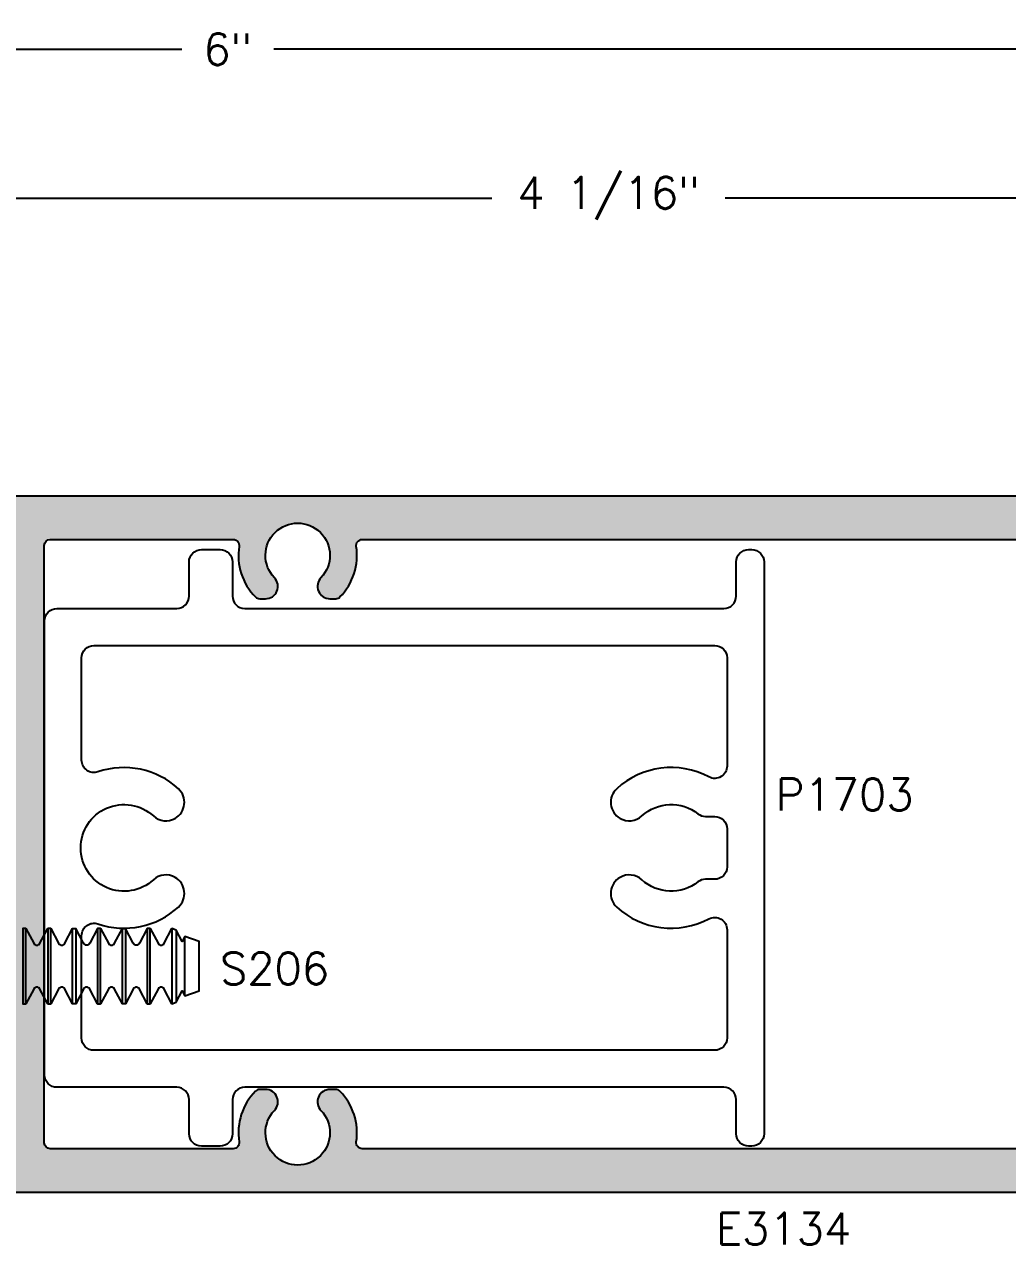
# Model space of a CAD drawing. Extents: x 0 to 139, y 0 to 39.
# Drawn here: x 131.071 to 133.542, y 30.173 to 33.241 of the extents above; entities that cross this region are included whole.
import ezdxf

# ---------------------------------------------------------------- set-up
doc = ezdxf.new("R2010")
doc.units = 0
doc.header["$MEASUREMENT"] = 0
doc.layers.get('DEFPOINTS').update_dxf_attribs({"linetype": 'CONTINUOUS'})
for name, color, linetype in [('R-ANNO-DIMS', 3, 'CONTINUOUS'), ('R-ANNO-TEXT', 6, 'CONTINUOUS'), ('R-DET3', 5, 'CONTINUOUS'), ('R-OTLN', 1, 'CONTINUOUS'), ('R-PAT1', 5, 'CONTINUOUS')]:
    doc.layers.add(name, color=color, linetype=linetype)
doc.styles.get("Standard").update_dxf_attribs({"font": 'simplex'})
doc.dimstyles.new('1X', dxfattribs={"dimtxt": 0.08, "dimasz": 0.09, "dimexe": 0.0625, "dimexo": 0.0625, "dimgap": 0.0625, "dimtad": 0, "dimdec": 5, "dimzin": 4, "dimtxsty": 'STANDARD', "dimcen": 0, "dimazin": 3, "dimtfac": 1, "dimtdec": 5, "dimtofl": 0, "dimtmove": 0, "dimatfit": 3, "dimtolj": 1, "dimtzin": 0})

# ---------------------------------------------------------------- blocks, each defined once
blk = doc.blocks.new('*D38')
at = {"layer": 'DEFPOINTS', "color": 0}
for p in [(134.5708322892215, 32.80421531076214), (134.5708322892215, 32.03482811262928), (130.5083306753238, 32.01864241187258)]:
    blk.add_point(p, dxfattribs=at)
at = {"layer": 'R-ANNO-DIMS', "color": 0}
for p, q in [((130.5083306753238, 32.08114241187258), (130.5083306753238, 32.86671531076214)), ((134.5708322892215, 32.09732811262928), (134.5708322892215, 32.86671531076214)), ((130.5983306753238, 32.80421531076214), (132.2466052917965, 32.80421531076214)), ((134.4808322892215, 32.80421531076214), (132.8325576727489, 32.80421531076214))]:
    blk.add_line(p, q, dxfattribs=at)
for points in [[(130.5983306753238, 32.81921531076214), (130.5983306753238, 32.78921531076214), (130.5083306753238, 32.80421531076214)], [(134.4808322892215, 32.81921531076214), (134.4808322892215, 32.78921531076214), (134.5708322892215, 32.80421531076214)]]:
    blk.add_solid(points, dxfattribs=at)
at = {"layer": 'R-ANNO-DIMS', "color": 0, "insert": (132.5395814822727, 32.80421531076214), "char_height": 0.08, "attachment_point": 5}
blk.add_mtext('\\A1;4 1/16"', dxfattribs=at)
blk = doc.blocks.new('*D42')
at = {"layer": 'DEFPOINTS', "color": 0}
for p in [(128.5723816933094, 33.17860959667457), (134.5708322892215, 32.03482811262928), (128.5723816933094, 32.02315708211324)]:
    blk.add_point(p, dxfattribs=at)
at = {"layer": 'R-ANNO-DIMS', "color": 0}
for p, q in [((128.5723816933094, 32.08565708211324), (128.5723816933094, 33.24110959667457)), ((134.5708322892215, 32.09732811262928), (134.5708322892215, 33.24110959667457)), ((128.6623816933094, 33.17860959667457), (131.4667970544106, 33.17860959667457)), ((134.4808322892215, 33.17860959667457), (131.6984637210772, 33.17860959667457))]:
    blk.add_line(p, q, dxfattribs=at)
for points in [[(128.6623816933094, 33.19360959667457), (128.6623816933094, 33.16360959667457), (128.5723816933094, 33.17860959667457)], [(134.4808322892215, 33.19360959667457), (134.4808322892215, 33.16360959667457), (134.5708322892215, 33.17860959667457)]]:
    blk.add_solid(points, dxfattribs=at)
at = {"layer": 'R-ANNO-DIMS', "color": 0, "insert": (131.5826303877439, 33.17860959667457), "char_height": 0.08, "attachment_point": 5}
blk.add_mtext('\\A1;6"', dxfattribs=at)

msp = doc.modelspace()

# ---------------------------------------------------------------- hatches: boundary and pattern name
at = {"layer": 'R-PAT1'}
h = msp.add_hatch(dxfattribs=at)
h.set_pattern_fill('DOTS', color=256, scale=0.3, style=0)
h.set_pattern_definition([(0, (126.5666587519974, 26.68782937565997), (0.009375, 0.01875), [0, -0.01875])])
edge = h.paths.add_edge_path(flags=16)
edge.add_arc((131.6773820522459, 30.5315834111702), 0.03125810019307024, 316.1825946153141, 450.0838040457734)
edge.add_line((131.677336332398, 30.56284147792704), (131.662836332398, 30.56284147792704))
edge.add_arc((131.6629806762894, 30.54752714911858), 0.01531500904383737, 90.54002045965754, 135.0794017480831)
edge.add_arc((131.7586188720355, 30.45369558658193), 0.1492959939953316, 135.4984148307823, 188.6889252797992)
edge.add_arc((131.5963227451704, 30.42874818838771), 0.01490696092184434, -90.3321344240037, 9.238731912784772, ccw=False)
edge.add_line((131.596236332398, 30.41384147792704), (131.136336332398, 30.41384147792704))
edge.add_arc((131.1363589130432, 30.4288640585722), 0.01502259761578646, 180.0861220001038, 269.9138779998963, ccw=False)
edge.add_line((131.121336332398, 30.42884147792704), (131.121336332398, 31.17984147792704))
edge.add_line((131.121336332398, 31.17984147792704), (131.121336332398, 31.93084147792705))
edge.add_arc((131.1363589130432, 31.93081889728188), 0.01502259761579001, 90.08612200011731, 179.9138779998827, ccw=False)
edge.add_line((131.136336332398, 31.94584147792705), (131.596236332398, 31.94584147792705))
edge.add_arc((131.5961820976784, 31.93081444475647), 0.01502713104069545, -8.6998096943002, 89.79321220552032, ccw=False)
edge.add_arc((131.7583429435288, 31.90589821312733), 0.1490367576258755, 171.2611676510039, 224.5514922384151)
edge.add_arc((131.6625358788042, 31.81109817715944), 0.01425986484386376, 223.1732734435273, 271.20730434873)
edge.add_line((131.662836332398, 31.79684147792705), (131.677336332398, 31.79684147792705))
edge.add_arc((131.6773820522459, 31.82809954468389), 0.03125810019307118, 269.9161959542283, 403.8174053846836)
edge.add_arc((131.758336332398, 31.90585325764987), 0.08098822027716843, -43.85524511966628, 223.8552451196663, ccw=False)
edge.add_arc((131.8392906125501, 31.82809954468389), 0.03125810019306957, 136.1825946153106, 270.0838040457767)
edge.add_line((131.839336332398, 31.79684147792705), (131.853836332398, 31.79684147792705))
edge.add_arc((131.8541367859919, 31.81109817715944), 0.01425986484385141, 268.7926956512618, 316.8267265564945)
edge.add_arc((131.7583297212672, 31.90589821312733), 0.1490367576258683, 315.4485077615821, 368.7388323489965)
edge.add_arc((131.9204905671177, 31.93081444475647), 0.0150271310406962, 90.20678779449662, 188.6998096942963, ccw=False)
edge.add_line((131.920436332398, 31.94584147792705), (133.658736332398, 31.94584147792705))
edge.add_arc((133.6588227451704, 31.93093476746638), 0.01490696092184481, -9.238731912780793, 90.33213442400017, ccw=False)
edge.add_arc((133.8208429435288, 31.90589821312732), 0.1490367576258788, 171.2611676510045, 224.5514922384144)
edge.add_arc((133.7254806762894, 31.8121558067355), 0.0153150090438302, 224.9205982519051, 269.4599795403522)
edge.add_line((133.725336332398, 31.79684147792704), (133.739836332398, 31.79684147792704))
edge.add_arc((133.7398820522459, 31.82809954468389), 0.03125810019307118, 269.9161959542283, 403.8174053846836)
edge.add_arc((133.820836332398, 31.90585325764987), 0.08098822027716843, -43.85524511966628, 223.8552451196663, ccw=False)
edge.add_arc((133.9017906125501, 31.82809954468389), 0.03125810019306957, 136.1825946153106, 270.0838040457767)
edge.add_line((133.901836332398, 31.79684147792704), (133.916336332398, 31.79684147792704))
edge.add_arc((133.9161919885066, 31.81215580673549), 0.01531500904381779, 270.5400204596416, 315.0794017481138)
edge.add_arc((133.8208297212672, 31.90589821312733), 0.1490367576258759, 315.4485077615834, 368.738832348995)
edge.add_arc((133.9829905671177, 31.93081444475647), 0.0150271310406962, 90.20678779449662, 188.6998096942963, ccw=False)
edge.add_line((133.982936332398, 31.94584147792704), (134.441836332398, 31.94584147792704))
edge.add_arc((134.441836332398, 31.92584147792704), 0.01999999999999957, 0, 90, ccw=False)
edge.add_line((134.461836332398, 31.92584147792704), (134.461836332398, 30.43384147792705))
edge.add_arc((134.441836332398, 30.43384147792704), 0.02000000000000046, -89.99999999999739, 2.5011104298755527e-12, ccw=False)
edge.add_line((134.441836332398, 30.41384147792704), (133.9829721754459, 30.41384147792704))
edge.add_arc((133.9829721754459, 30.42884147792704), 0.01499999999999968, 171.2841320447255, 270, ccw=False)
edge.add_arc((133.8208297212672, 30.45369871842787), 0.1490367576258797, 351.2841320447292, 404.5514922384195)
edge.add_arc((133.9161919885066, 30.54744112481973), 0.01531500904381765, 44.92059825188623, 89.45997954035838)
edge.add_line((133.916336332398, 30.56275545362817), (133.901836332398, 30.56275545362817))
edge.add_arc((133.9017906125501, 30.53149738687132), 0.03125810019306941, 89.91619595422335, 223.8174053846894)
edge.add_arc((133.820836332398, 30.45374367390534), 0.08098822027716843, -223.85524511966628, 43.85524511966628, ccw=False)
edge.add_arc((133.7398820522459, 30.53149738687132), 0.03125810019307027, 316.1825946153164, 450.0838040457717)
edge.add_line((133.739836332398, 30.56275545362817), (133.725336332398, 30.56275545362817))
edge.add_arc((133.7254806762894, 30.54744112481971), 0.01531500904383024, 90.54002045964785, 135.0794017480949)
edge.add_arc((133.8208429435288, 30.45369871842789), 0.1490367576258784, 135.4485077615854, 188.7158679552746)
edge.add_arc((133.6587004893501, 30.42884147792704), 0.01499999999999786, -89.99999999999318, 8.715867955282192, ccw=False)
edge.add_line((133.6587004893501, 30.41384147792704), (131.920436332398, 30.41384147792704))
edge.add_arc((131.9203499196257, 30.42874818838771), 0.01490696092184391, 170.7612680872146, 270.33213442399347, ccw=False)
edge.add_arc((131.7580537927606, 30.45369558658193), 0.149295993995328, 351.3110747202016, 404.5015851692203)
edge.add_arc((131.8536919885066, 30.54752714911858), 0.01531500904383146, 44.9205982519051, 89.4599795403356)
edge.add_line((131.853836332398, 30.56284147792704), (131.839136332398, 30.56284147792704))
edge.add_arc((131.8392909510086, 30.53158347307115), 0.03125838726622777, 90.28341289236161, 223.8170577223452)
edge.add_arc((131.758336332398, 30.45382969820422), 0.08098822027716904, -223.85524511966628, 43.85524511966668, ccw=False)
edge = h.paths.add_edge_path()
edge.add_line((130.9493397587574, 31.22682258148085), (130.7928380892215, 31.22682258148085))
edge.add_line((130.7928380892215, 31.22682258148085), (130.7928380892215, 31.27382218148085))
edge.add_line((130.7928380892215, 31.27382218148085), (130.7618379892215, 31.27382218148085))
edge.add_line((130.7618379892215, 31.27382218148085), (130.6678380892215, 31.24282198148085))
edge.add_line((130.6678380892215, 31.24282198148085), (130.6678380892215, 31.22682218148086))
edge.add_line((130.6678380892215, 31.22682218148085), (130.4393386092215, 31.22682218148085))
edge.add_arc((130.4393398042598, 31.21082098647959), 0.01600119504588771, 90.00427909581327, 179.99822753969)
edge.add_arc((130.4393386092216, 31.21082148148086), 0.01600000000000623, 180.0000000000191, 269.9999641901317)
edge.add_line((130.4393385992215, 31.19482148148085), (130.444337995884, 31.19482154814156))
edge.add_arc((130.4443381292215, 31.18482154814245), 0.01000000000000055, 5.115907697472721e-12, 90.00076396765701, ccw=False)
edge.add_line((130.4543381292215, 31.18482154814245), (130.4543381292215, 31.17482198148085))
edge.add_arc((130.4443381292215, 31.17482198148085), 0.009999999999999787, -90, 0, ccw=False)
edge.add_line((130.4443381292215, 31.16482198148085), (130.4393386092215, 31.16482198148085))
edge.add_arc((130.4393384385122, 31.14882225219094), 0.01599972929081992, 89.99938868186281, 180.0002532161493)
edge.add_arc((130.4393385385117, 31.14882201077163), 0.01599982929102936, 179.9993886861289, 270.0003248343089)
edge.add_line((130.4393386292215, 31.13282218148086), (130.6678380892215, 31.13282238148085))
edge.add_line((130.6678380892215, 31.13282238148085), (130.6678380892215, 31.11682158148085))
edge.add_line((130.6678380892215, 31.11682158148085), (130.7618379892215, 31.08582148148085))
edge.add_line((130.7618379892215, 31.08582148148085), (130.7928380892215, 31.08582148148085))
edge.add_line((130.7928380892215, 31.08582148148085), (130.7928380892215, 31.13282198148085))
edge.add_line((130.7928380892215, 31.13282198148085), (130.9493395892215, 31.13282198148085))
edge.add_arc((130.9493395892216, 31.06982198148085), 0.0630000000000015, 1.5916157281026244e-12, 90.0000000000012, ccw=False)
edge.add_line((131.0123395892215, 31.06982198148085), (131.0123395892215, 30.89282228148085))
edge.add_line((131.0123395892215, 30.89282228148085), (131.0273389892215, 30.87782228148085))
edge.add_line((131.0273389892215, 30.87782228148085), (131.0123376892215, 30.86282228148085))
edge.add_line((131.0123376892215, 30.86282228148085), (131.0123439892215, 30.42882328148085))
edge.add_arc((130.9973439892215, 30.42882328148085), 0.01500000000000057, -90, 0, ccw=False)
edge.add_line((130.9973439892215, 30.41382328148085), (130.7113309892216, 30.41382228148085))
edge.add_arc((130.7113330965526, 30.42882398868051), 0.01500170734766638, 180.0027009962664, 269.9919515046121, ccw=False)
edge.add_line((130.6963313892215, 30.42882328148085), (130.6963300892215, 30.60181028148085))
edge.add_arc((130.6813311134651, 30.60181130569546), 0.01499897579138642, 359.9960875212058, 450.0016206017784)
edge.add_line((130.6813306892215, 30.61681028148085), (130.5233297692215, 30.61681028148085))
edge.add_arc((130.5233297692215, 30.60181028148087), 0.01499999999997925, 89.99999999981172, 180.0000000000814)
edge.add_line((130.5083297692215, 30.60181028148085), (130.5083303818726, 30.54274428148085))
edge.add_line((130.5083303818726, 30.54274428148085), (130.5333338192216, 30.52830928148085))
edge.add_line((130.5333338192215, 30.52830928148085), (130.5483324395879, 30.52830928148085))
edge.add_arc((130.5483324395879, 30.53830928148085), 0.009999999999998899, 270.0000000000026, 360.0056699025828)
edge.add_line((130.5583324395389, 30.53831027106553), (130.5583315985868, 30.54680830231149))
edge.add_arc((130.5783315984888, 30.54681028148084), 0.02000000000000036, 90, 180.0056699025777, ccw=False)
edge.add_line((130.5783315984888, 30.56681028148085), (130.626329168466, 30.56681028148085))
edge.add_arc((130.626329168466, 30.54681028148085), 0.02000000000000046, 0.0005134999095730564, 89.99999999999869, ccw=False)
edge.add_line((130.6463291684652, 30.54681046072614), (130.6463307099747, 30.37481046072614))
edge.add_arc((130.6263307099755, 30.37481028148085), 0.01999999999999988, -90, 0.0005134999120741668, ccw=False)
edge.add_line((130.6263307099755, 30.35481028148085), (130.5783315292215, 30.35481028148085))
edge.add_arc((130.5783315292215, 30.37481028148085), 0.01999999999999957, 180, 270, ccw=False)
edge.add_line((130.5583315292215, 30.37481028148085), (130.5583315292215, 30.38330868150949))
edge.add_arc((130.5483315292215, 30.38330868150949), 0.01000000000000023, 0, 89.99770795887294)
edge.add_line((130.5483319292582, 30.39330868150149), (130.5333338192215, 30.39330928148085))
edge.add_line((130.5333338192215, 30.39330928148085), (130.5083322892215, 30.37887828148085))
edge.add_line((130.5083322892215, 30.37887828148085), (130.5083322892215, 30.31982228148085))
edge.add_arc((130.5233312478994, 30.31982124017121), 0.01499895871401075, 179.9960222140222, 270.0018004429292)
edge.add_line((130.5233317192215, 30.3048222814646), (134.5508320249029, 30.30476905429141))
edge.add_arc((134.5508322892215, 30.32476905428967), 0.02000000000000002, 269.9992427828338, 360)
edge.add_line((134.5708322892215, 30.32476905428967), (134.5708322892215, 32.03482811262927))
edge.add_arc((134.5508322892215, 32.03482811262928), 0.02000000000000046, 359.9999999999975, 450.0000829546801)
edge.add_line((134.5508322602649, 32.05482811262925), (130.5233297692215, 32.05482228148085))
edge.add_line((130.5233297692215, 32.05482228148085), (130.5233297692215, 32.05482193782285))
edge.add_arc((130.5233297692215, 32.03982194148085), 0.01499999634200133, 89.99999999999662, 179.9999999999966)
edge.add_line((130.5083297728795, 32.03982194148085), (130.5083322892215, 31.98076573148085))
edge.add_line((130.5083322892215, 31.98076573148085), (130.5333338192215, 31.96633187148085))
edge.add_line((130.5333338192215, 31.96633187148085), (130.5483329356875, 31.96633187148085))
edge.add_arc((130.5483329356875, 31.97633187148085), 0.009999999999999787, 270.0000000000026, 360.0028276720593)
edge.add_line((130.5583329356753, 31.97633236500273), (130.5583325162712, 31.98483055266798))
edge.add_arc((130.5783325162468, 31.98483153971173), 0.01999999999999988, 90.00248722948947, 180.0028276720568, ccw=False)
edge.add_line((130.5783316480399, 32.00483153969289), (130.6263281210147, 32.00483362323628))
edge.add_arc((130.6263289892215, 31.98483362325513), 0.02000000000000056, 0, 90.00248722948947, ccw=False)
edge.add_line((130.6463289892216, 31.98483362325513), (130.6463289892216, 31.81283458148085))
edge.add_arc((130.6263289892215, 31.81283458148085), 0.01999999999999957, -90, 0, ccw=False)
edge.add_line((130.6263289892215, 31.79283458148085), (130.5783296192215, 31.79283458148085))
edge.add_arc((130.5783296192215, 31.81283458148085), 0.01999999999999957, 180, 270, ccw=False)
edge.add_line((130.5583296192215, 31.81283458148085), (130.5583296192215, 31.82133208140564))
edge.add_arc((130.5483296192215, 31.82133208140564), 0.01000000000000023, 0, 90.00229221627131)
edge.add_line((130.5483292191543, 31.83133208139763), (130.5333338192215, 31.83133148148085))
edge.add_line((130.5333338192215, 31.83133148148085), (130.5083322892215, 31.81689758148085))
edge.add_line((130.5083322892215, 31.81689758148085), (130.5083303818725, 31.75783098148085))
edge.add_arc((130.5233293380501, 31.75783374054102), 0.01499895643137103, 180.0105395668667, 270.0016470679975)
edge.add_line((130.5233297692215, 31.74283478411585), (130.6813306892215, 31.74283438148085))
edge.add_arc((130.6813300063569, 31.75783506433267), 0.01500068286735931, 270.0026082322525, 359.9989196348283)
edge.add_line((130.6963306892216, 31.75783478148085), (130.6963300892216, 31.93082178148085))
edge.add_arc((130.711329064978, 31.93082280569546), 0.01499897579138509, 89.99837939821651, 180.003912478801, ccw=False)
edge.add_line((130.7113294892216, 31.94582178148085), (130.9973424892216, 31.94582208148118))
edge.add_arc((130.9973424892215, 31.93082208148085), 0.01500000000033275, -0.00038197186108845926, 90.00000000000341, ccw=False)
edge.add_line((131.0123424892215, 31.93082198148085), (131.0123395892215, 31.49682168148085))
edge.add_line((131.0123395892215, 31.49682168148085), (131.0273389892215, 31.48182138148086))
edge.add_line((131.0273389892215, 31.48182138148085), (131.0123376892215, 31.46682098148085))
edge.add_line((131.0123376892215, 31.46682098148085), (131.0123397587531, 31.28982331810349))
edge.add_arc((130.9493397587574, 31.28982258148085), 0.06299999999999985, -89.99999999999949, 0.0006699264798157856, ccw=False)

# ---------------------------------------------------------------- linework, layer by layer
at = {"layer": 'R-DET3'}
for points in [[(131.4543404725684, 30.5683174064549), (131.1533404725683, 30.56831740645489, -0.414213562373095), (131.1223404725683, 30.59931740645489), (131.1223404725683, 31.74131740645489, -0.414213562373095), (131.1533404725683, 31.77231740645489), (131.4543404725684, 31.77231740645489, 0.414213562373095), (131.4853404725684, 31.80331740645489), (131.4853404725683, 31.88931740645489, -0.4142135623730991), (131.5163404725683, 31.92031740645489), (131.5633404725684, 31.92031740645489, -0.4142135623730908), (131.5943404725683, 31.88931740645489), (131.5943404725684, 31.80331740645489, 0.414213562373089), (131.6253404725684, 31.77231740645489), (132.8293404725684, 31.77231740645489, 0.414213562373095), (132.8603404725683, 31.80331740645489), (132.8603404725683, 31.88931740645489, -0.4142135623730993), (132.8913404725683, 31.92031740645489), (132.8993404725684, 31.92031740645489, -0.4142135623730908), (132.9303404725684, 31.88931740645489), (132.9303404725684, 30.45131740645489, -0.414213562373095), (132.8993404725684, 30.42031740645489), (132.8913404725683, 30.42031740645489, -0.414213562373095), (132.8603404725683, 30.45131740645489), (132.8603404725683, 30.53731740645489, 0.4142135623730971), (132.8293404725684, 30.56831740645489), (131.6253404725684, 30.5683174064549, 0.4142135623730958), (131.5943404725683, 30.53731740645489), (131.5943404725683, 30.45131740645489, -0.414213562373095), (131.5633404725684, 30.42031740645489), (131.5163404725683, 30.42031740645489, -0.414213562373095), (131.4853404725684, 30.45131740645489), (131.4853404725684, 30.53731740645489, 0.4142135623730929)], [(132.5601606817533, 31.02162657182249, 0.318265480991771), (132.7917784554009, 30.9919911024117, -0.5658740566937102), (132.8373404725684, 30.96462419436539), (132.8373404725684, 30.69231740645489, -0.414213562373089), (132.8063404725684, 30.66131740645489), (131.2463404725684, 30.66131740645489, -0.414213562373095), (131.2153404725684, 30.69231740645489), (131.2153404725684, 30.94988884659996, -0.5145209673910869), (131.2563855369461, 30.97921625155926, 0.275011270101673), (131.4585702633834, 31.02162657182249, 0.5062303828421564), (131.4503453362894, 31.0961250887936, 0.3278181231613111), (131.3956204091964, 31.0900832432128, -0.6531380482522899), (131.2128404725684, 31.17031740645503, -0.6531380482513419), (131.3956204091962, 31.25055156969746, 0.327818123160605), (131.4503453362896, 31.24450972411665, 0.5062303828420627), (131.4585702633833, 31.31900824108784, 0.2750112701016995), (131.2563855369461, 31.36141856135143, -0.5145209673905619), (131.2153404725684, 31.39074596631075), (131.2153404725684, 31.64831740645489, -0.414213562373095), (131.2463404725684, 31.67931740645489), (132.8063404725684, 31.67931740645489, -0.4142135623730914), (132.8373404725684, 31.64831740645489), (132.8373404725684, 31.37601061854539, -0.5658740566930986), (132.791778455401, 31.34864371049906, 0.3182654809917564), (132.5601606817534, 31.31900824108784, 0.506230382842068), (132.5683856088472, 31.24450972411664, 0.3278181231606048), (132.6231105359405, 31.25055156969746, -0.368147188036743), (132.7643625145666, 31.25592420261395, 0.1684365661918985), (132.7835518109147, 31.24927108959491), (132.8063404725684, 31.24927108959491, -0.4142135623730867), (132.8373404725684, 31.21827108959492), (132.8373404725684, 31.12236372331587, -0.4142135623730909), (132.8063404725684, 31.09136372331587), (132.7835518109156, 31.09136372331587, 0.1684365661940408), (132.7643625145673, 31.08471061029667, -0.3681471880398606), (132.6231105359403, 31.0900832432128, 0.3278181231613109), (132.5683856088473, 31.0961250887936, 0.5062303828421584)]]:
    msp.add_lwpolyline(points, format="xyb", close=True, dxfattribs=at)
for points in [[(131.0753719162203, 30.96787078732414), (131.0675594162203, 30.96787078732414), (131.0675594162203, 30.77787078732412), (131.0753719162203, 30.77787078732412), (131.0753719162203, 30.96787078732413), (131.0949031662203, 30.93047916770062, 0.6058600998759548), (131.1105281662203, 30.93047916770062), (131.1300594162203, 30.96787078732413)], [(131.1378719162203, 30.96787078732414), (131.1300594162203, 30.96787078732414), (131.1300594162203, 30.77787078732412), (131.1378719162203, 30.77787078732412), (131.1378719162203, 30.96787078732413), (131.1574031662203, 30.93047916770062, 0.6058600998759548), (131.1730281662203, 30.93047916770062), (131.1925594162203, 30.96787078732413)], [(131.2550594162203, 30.96787078732413), (131.2355281662203, 30.93047916770062, -0.6058600998759514), (131.2199031662203, 30.93047916770062), (131.2003719162203, 30.96787078732414), (131.2003719162203, 30.77787078732412), (131.1925594162203, 30.77787078732412), (131.1925594162203, 30.96787078732414), (131.2003719162203, 30.96787078732414)], [(131.2628719162203, 30.96787078732414), (131.2550594162203, 30.96787078732414), (131.2550594162203, 30.77787078732412), (131.2628719162203, 30.77787078732412), (131.2628719162203, 30.96787078732413), (131.2824031662203, 30.93047916770062, 0.6058600998759514), (131.2980281662203, 30.93047916770062), (131.3175594162203, 30.96787078732413)], [(131.3800594162203, 30.96787078732413), (131.3605281662203, 30.93047916770062, -0.6058600998759514), (131.3449031662203, 30.93047916770062), (131.3253719162203, 30.96787078732414), (131.3253719162203, 30.77787078732412), (131.3175594162203, 30.77787078732412), (131.3175594162203, 30.96787078732414), (131.3253719162203, 30.96787078732414)], [(131.4422194633208, 30.77852161046691), (131.452753832423, 30.7824308490009), (131.4677156662203, 30.81107454554981), (131.4745716155752, 30.79794916696755), (131.5102816949002, 30.81120095421706), (131.5102816949002, 30.93454062043121), (131.4745716155752, 30.94779240768073), (131.4677156662203, 30.93466702909846), (131.452753832423, 30.96331072564737), (131.4422194633208, 30.96721996418137), (131.4422194633208, 30.77852161046691), (131.4230281662203, 30.81526240694764, 0.6058600998758349), (131.4074031662203, 30.81526240694764), (131.3878719162203, 30.77787078732412), (131.3878719162203, 30.96787078732414), (131.3800594162203, 30.96787078732414), (131.3800594162203, 30.77787078732412), (131.3878719162203, 30.77787078732412)], [(131.3878719162203, 30.96787078732413), (131.4074031662203, 30.93047916770062, 0.6058600998759514), (131.4230281662203, 30.93047916770062), (131.4422194633208, 30.96721996418136)], [(131.1300594162203, 30.77787078732412), (131.1105281662203, 30.81526240694764, 0.6058600998758346), (131.0949031662203, 30.81526240694764), (131.0753719162203, 30.77787078732412)], [(131.1925594162203, 30.77787078732412), (131.1730281662203, 30.81526240694764, 0.6058600998758349), (131.1574031662203, 30.81526240694764), (131.1378719162203, 30.77787078732412)], [(131.2550594162203, 30.77787078732412), (131.2355281662203, 30.81526240694764, 0.6058600998758349), (131.2199031662203, 30.81526240694764), (131.2003719162203, 30.77787078732412)], [(131.3175594162203, 30.77787078732412), (131.2980281662203, 30.81526240694764, 0.6058600998758349), (131.2824031662203, 30.81526240694764), (131.2628719162203, 30.77787078732412)], [(131.3800594162203, 30.77787078732412), (131.3605281662203, 30.81526240694764, 0.6058600998758349), (131.3449031662203, 30.81526240694764), (131.3253719162203, 30.77787078732412)]]:
    msp.add_lwpolyline(points, format="xyb", dxfattribs=at)
for points in [[(131.452753832423, 30.96331072564737), (131.452753832423, 30.7824308490009)], [(131.4745716155752, 30.79794916696754), (131.4745716155752, 30.94779240768073)]]:
    msp.add_lwpolyline(points, dxfattribs=at)
at = {"layer": 'R-OTLN'}
msp.add_lwpolyline([(134.5508322602649, 32.05482811262925), (130.5233297692215, 32.05482228148085)], dxfattribs=at)
for points in [[(133.6587004893501, 30.41384147792704), (131.920436332398, 30.41384147792704, -0.4640300447453375), (131.905636332398, 30.43114147792704, 0.2363462636715888), (131.864536332398, 30.55834147792704, 0.196823850109319), (131.853836332398, 30.56284147792704), (131.839136332398, 30.56284147792704, 0.6589631787014673), (131.816736332398, 30.50994147792704, -2.347602739726028), (131.699936332398, 30.50994147792704, 0.6612658407536397), (131.677336332398, 30.56284147792704), (131.662836332398, 30.56284147792704, 0.196823850109293), (131.652136332398, 30.55834147792704), (131.652136332398, 30.55834147792704, 0.2363462636715812), (131.611036332398, 30.43114147792704, -0.4640300447453735), (131.596236332398, 30.41384147792704), (131.136336332398, 30.41384147792704, -0.413333333333456), (131.121336332398, 30.42884147792704), (131.121336332398, 31.17984147792704), (131.121336332398, 31.93084147792705, -0.4133333333333176), (131.136336332398, 31.94584147792705), (131.596236332398, 31.94584147792705, -0.4583268007908004), (131.611036332398, 31.92854147792704, 0.2368061604071154), (131.652136332398, 31.80134147792704, 0.212711763129216), (131.662836332398, 31.79684147792705), (131.677336332398, 31.79684147792705, 0.6612658407536324), (131.699936332398, 31.84974147792704, -2.347602739726028), (131.816736332398, 31.84974147792704, 0.6612658407536846), (131.839336332398, 31.79684147792705), (131.853836332398, 31.79684147792705, 0.2127117631293557), (131.864536332398, 31.80134147792704, 0.2368061604071311), (131.905636332398, 31.92854147792704, -0.4583268007907059), (131.920436332398, 31.94584147792705), (133.658736332398, 31.94584147792704, -0.464030044745333)], [(130.5233317192215, 30.3048222814646), (134.5508320249029, 30.30476905429141, 0.4142174332354748)]]:
    msp.add_lwpolyline(points, format="xyb", dxfattribs=at)

# ---------------------------------------------------------------- texts
at = {"layer": 'R-ANNO-TEXT', "char_height": 0.08, "attachment_point": 9}
for s, insert in [('\\A1;P1703', (133.3062092926177, 31.26442458792073)), ('\\A1;S206', (131.837210301689, 30.82715845490713)), ('\\A1;E3134', (133.1495274049904, 30.1727254180702))]:
    msp.add_mtext(s, dxfattribs=dict(at, insert=insert))

# ---------------------------------------------------------------- dimensions: what is measured, and where the dimension line sits
at = {"layer": 'R-ANNO-DIMS'}
dim = msp.add_linear_dim(base=(128.5723816933094, 33.17860959667457), p1=(134.5708322892215, 32.03482811262928), p2=(128.5723816933094, 32.02315708211324), dimstyle='1X', override={"dimpost": '"'}, dxfattribs=at)
dim.commit()
dim.dimension.update_dxf_attribs({"geometry": '*D42', "text_midpoint": (131.5826303877439, 33.17860959667457), "dimtype": 160})
dim = msp.add_linear_dim(base=(134.5708322892215, 32.80421531076214), p1=(130.5083306753238, 32.01864241187258), p2=(134.5708322892215, 32.03482811262928), dimstyle='1X', override={"dimpost": '"'}, dxfattribs=at)
dim.commit()
dim.dimension.update_dxf_attribs({"geometry": '*D38', "text_midpoint": (132.5395814822727, 32.80421531076214)})

doc.saveas('drawing.dxf')
